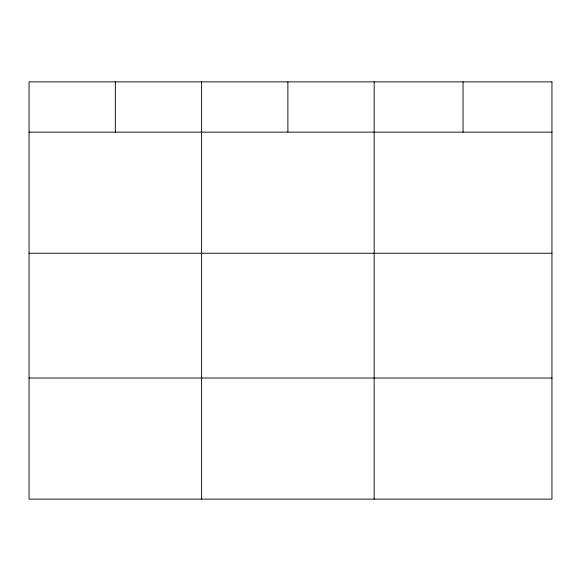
<?xml version="1.0" encoding="UTF-8"?>
<svg xmlns="http://www.w3.org/2000/svg" width="581" height="581" viewBox="0 0 581 581"><rect width="100%" height="100%" fill="white"/><g stroke="black" fill="none" stroke-linecap="round" stroke-linejoin="round"><path stroke-width="0.87" d="M29.05 132.141L551.95 132.141M29.05 253.243L551.95 253.243M29.05 378.02L551.95 378.02M463.057 81.877L463.057 132.141M374.164 81.877L374.164 499.123M287.885 81.877L287.885 132.141M201.607 81.877L201.607 499.123M115.329 81.877L115.329 132.141M551.95 81.877L29.05 81.877L29.05 499.123L551.95 499.123L551.95 81.877"/></g></svg>
